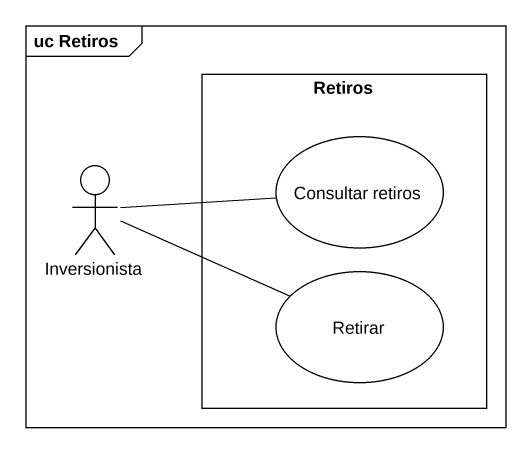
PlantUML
@startuml
mainframe uc Retiros
rectangle Retiros {
  usecase "Consultar retiros" as Consultar_retiros
  usecase Retirar
}
actor Inversionista
Inversionista -right- Consultar_retiros
Inversionista -right- Retirar
@enduml
